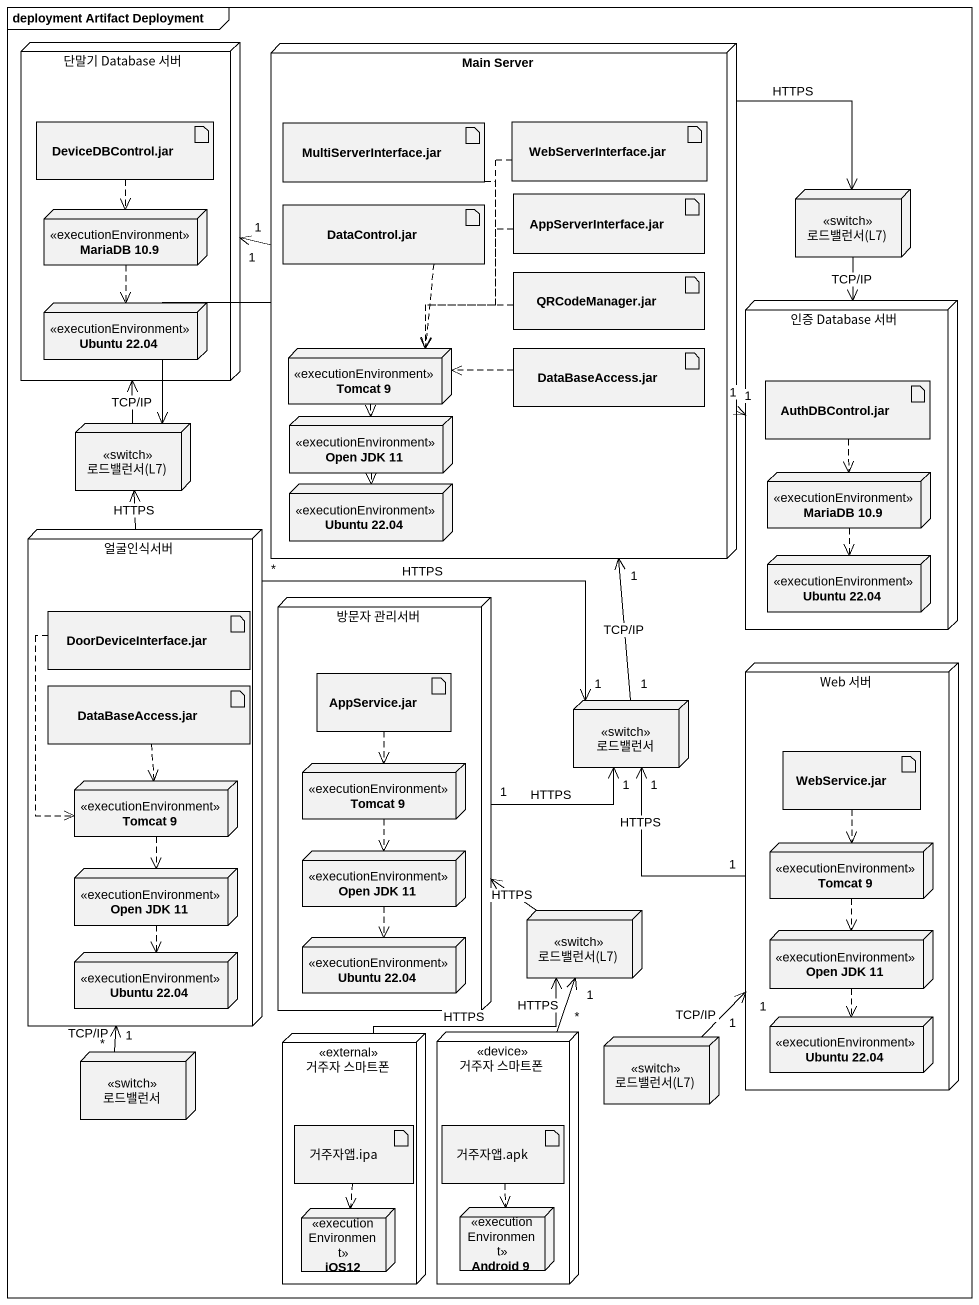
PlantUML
@startuml
mainframe deployment Artifact Deployment
node "단말기 Database 서버" as 단말기_Database_서버 {
  artifact "DeviceDBControl.jar" as DeviceDBControl_jar
  node "MariaDB 10.9" as MariaDB_10_9 <<executionEnvironment>>
  node "Ubuntu 22.04" as Ubuntu_22_04 <<executionEnvironment>>
}
node "Main Server" as Main_Server {
  artifact "MultiServerInterface.jar" as MultiServerInterface_jar
  artifact "WebServerInterface.jar" as WebServerInterface_jar
  artifact "DataControl.jar" as DataControl_jar
  artifact "AppServerInterface.jar" as AppServerInterface_jar
  artifact "QRCodeManager.jar" as QRCodeManager_jar
  node "Tomcat 9" as Tomcat_9 <<executionEnvironment>>
  artifact "DataBaseAccess.jar" as DataBaseAccess_jar
  node "Open JDK 11" as Open_JDK_11 <<executionEnvironment>>
  node "Ubuntu 22.04" as Ubuntu_22_04_2 <<executionEnvironment>>
}
node "로드밸런서(L7)" as 로드밸런서_L7 <<switch>>
node "인증 Database 서버" as 인증_Database_서버 {
  artifact "AuthDBControl.jar" as AuthDBControl_jar
  node "MariaDB 10.9" as MariaDB_10_9_2 <<executionEnvironment>>
  node "Ubuntu 22.04" as Ubuntu_22_04_3 <<executionEnvironment>>
}
node "로드밸런서(L7)" as 로드밸런서_L7_2 <<switch>>
node 얼굴인식서버 {
  artifact "DoorDeviceInterface.jar" as DoorDeviceInterface_jar
  artifact "DataBaseAccess.jar" as DataBaseAccess_jar_2
  node "Tomcat 9" as Tomcat_9_2 <<executionEnvironment>>
  node "Open JDK 11" as Open_JDK_11_2 <<executionEnvironment>>
  node "Ubuntu 22.04" as Ubuntu_22_04_5 <<executionEnvironment>>
}
node "방문자 관리서버" as 방문자_관리서버 {
  artifact "AppService.jar" as AppService_jar
  node "Tomcat 9" as Tomcat_9_3 <<executionEnvironment>>
  node "Open JDK 11" as Open_JDK_11_3 <<executionEnvironment>>
  node "Ubuntu 22.04" as Ubuntu_22_04_4 <<executionEnvironment>>
}
node "Web 서버" as Web_서버 {
  artifact "WebService.jar" as WebService_jar
  node "Tomcat 9" as Tomcat_9_4 <<executionEnvironment>>
  node "Open JDK 11" as Open_JDK_11_4 <<executionEnvironment>>
  node "Ubuntu 22.04" as Ubuntu_22_04_6 <<executionEnvironment>>
}
node 로드밸런서 <<switch>>
node "로드밸런서(L7)" as 로드밸런서_L7_3 <<switch>>
node "로드밸런서" as 로드밸런서_2 <<switch>>
node "거주자 스마트폰" as 거주자_스마트폰 <<external>> {
  artifact "거주자앱.ipa" as 거주자앱_ipa
  node iOS12 <<executionEnvironment>>
}
node "거주자 스마트폰" as 거주자_스마트폰_2 <<device>> {
  artifact "거주자앱.apk" as 거주자앱_apk
  node "Android 9" as Android_9 <<executionEnvironment>>
}
node "로드밸런서(L7)" as 로드밸런서_L7_4 <<switch>>
Main_Server "1" -left-> "1" 단말기_Database_서버
Main_Server -right-> 로드밸런서_L7 : HTTPS
Main_Server "1" -right-> "1" 인증_Database_서버
Main_Server -left-> 로드밸런서_L7_2
DeviceDBControl_jar ..> MariaDB_10_9
MultiServerInterface_jar ..> Tomcat_9
WebServerInterface_jar ..> Tomcat_9
MariaDB_10_9 ..> Ubuntu_22_04
DataControl_jar ..> Tomcat_9
AppServerInterface_jar ..> Tomcat_9
로드밸런서_L7 --> 인증_Database_서버 : TCP/IP
QRCodeManager_jar .left.> Tomcat_9
Tomcat_9 ..> Open_JDK_11
DataBaseAccess_jar .left.> Tomcat_9
Open_JDK_11 ..> Ubuntu_22_04_2
AuthDBControl_jar ..> MariaDB_10_9_2
로드밸런서_L7_2 -up-> 단말기_Database_서버 : TCP/IP
MariaDB_10_9_2 ..> Ubuntu_22_04_3
얼굴인식서버 -up-> 로드밸런서_L7_2 : HTTPS
얼굴인식서버 "*" -right-> "1" 로드밸런서 : HTTPS
DoorDeviceInterface_jar ..> Tomcat_9_2
방문자_관리서버 "1" -right-> "1" 로드밸런서 : HTTPS
AppService_jar ..> Tomcat_9_3
Web_서버 "1" -up-> "1" 로드밸런서 : HTTPS
DataBaseAccess_jar_2 ..> Tomcat_9_2
로드밸런서 "1" -up-> "1" Main_Server : TCP/IP
Tomcat_9_2 ..> Open_JDK_11_2
Tomcat_9_3 ..> Open_JDK_11_3
WebService_jar ..> Tomcat_9_4
Open_JDK_11_2 ..> Ubuntu_22_04_5
Open_JDK_11_3 ..> Ubuntu_22_04_4
Tomcat_9_4 ..> Open_JDK_11_4
로드밸런서_L7_3 -up-> 방문자_관리서버 : HTTPS
Open_JDK_11_4 ..> Ubuntu_22_04_6
로드밸런서_2 "1" -up-> "*" 얼굴인식서버 : TCP/IP
거주자_스마트폰 -up-> 로드밸런서_L7_3 : HTTPS
거주자_스마트폰_2 "*" -up-> "1" 로드밸런서_L7_3 : HTTPS
로드밸런서_L7_4 "1" -up-> "1" Web_서버 : TCP/IP
거주자앱_ipa ..> iOS12
거주자앱_apk ..> Android_9
@enduml
